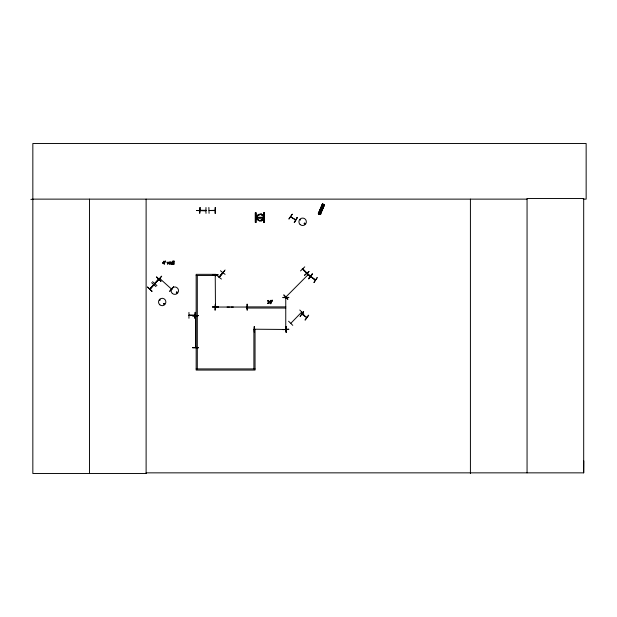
<?xml version="1.0" encoding="UTF-8"?>
<svg xmlns="http://www.w3.org/2000/svg" width="617" height="617" viewBox="0 0 617 617"><rect width="100%" height="100%" fill="white"/><g stroke="black" fill="none" stroke-linecap="round" stroke-linejoin="round"><path stroke-width="0.93" d="M199.993 207.443L199.723 213.343L200.078 207.451M200.155 210.628L200.594 210.235L200.695 210.636M205.276 210.582L205.962 210.32L200.078 210.266M205.985 213.366L205.97 207.474M208.862 207.443L209.063 213.343M209.155 210.497L215.048 210.32M215.04 213.366L215.148 207.474M215.341 213.366L215.364 207.474M583.266 199.129L586.15 199.129L586.15 143.499L32.84 143.499L32.84 473.501L146.198 473.501L146.121 472.853L583.69 472.853L583.775 460.922M295.651 219.984L290.661 216.837M295.759 219.806L290.707 216.945M176.3 292.389C177.627 294.232 177.156 291.062 176.462 292.149M300.649 219.737L300.047 219.683L300.618 219.883M304.127 223.516C305.461 225.367 304.991 222.189 304.297 223.285M306.61 273.292C295.628 262.695 309.078 274.357 306.24 272.899M256.911 218.657L257.69 215.318L260.235 214.261L262.04 214.654L263.382 215.803L263.922 217.423L262.958 219.745L260.713 220.408L262.626 219.413L263.482 217.323L263.035 215.911L261.824 214.839M257.837 215.372L260.235 214.423M195.435 316.56L195.712 315.958M195.473 347.51L195.674 346.854L195.682 347.51M215.503 275.791L215.48 275.213L215.186 275.73M215.48 306.749L215.472 306.132M285.956 297.695L285.964 298.35M259.842 217.6L259.904 217.778M315.302 280.133L306.233 272.637M306.772 317.377L302.052 313.976M261.3 213.991L263.76 215.603L264.253 218.356L261.616 220.94C258.492 221.796 255.392 218.279 257.844 215.418M195.705 316.513L195.712 316.058M195.442 346.978L195.45 347.433M195.712 347.386L195.705 346.978M215.464 306.688L215.24 275.259M222.683 272.506L222.56 273.246M149.784 289.018L153.695 284.607M154.674 283.573L155.26 283.334M306.803 273.1L302.739 268.827M159.811 278.591L159.788 278.522M171.688 288.887L171.449 289.072M163.891 303.633C164.793 305.299 164.276 302.284 164.014 304.081M301.566 312.217L301.898 312.21M322.467 203.903L318.272 213.69L320.362 214.585L324.557 204.79L322.467 203.903L318.395 213.744L322.606 203.965M318.557 213.814L322.814 204.057L318.742 213.898M318.781 213.914L323.061 204.158L318.896 213.96M319.043 214.014L319.591 214.253M319.729 214.307L323.971 204.535M319.884 214.377L324.064 204.582M319.968 214.415L324.21 204.643M320.084 214.461L324.318 204.69M320.223 214.523L324.395 204.721M222.614 272.552L219.05 277.149M219.629 276.817L219.089 277.102M285.987 328.73L285.756 329.262L285.756 297.756L285.725 298.227M188.972 315.225L194.872 315.488L188.987 315.457M255.029 329.463L254.435 329.463M285.949 329.463L254.412 329.216M257.042 217.539L262.919 217.508M153.81 284.877L150.062 289.103M154.736 283.458L158.584 279.162L158.338 279.848M158.7 279.37L154.859 283.712M261.392 220.639L263.783 218.287L263.351 215.842L261.97 214.647M292.219 214.215L288.872 219.066L292.288 214.253M294.409 222.567L297.278 217.4L294.386 222.552M294.17 222.413L297.348 217.446M307.86 274.989L308.4 274.781M308.338 274.889L307.937 275.244M260.143 214.33L262.024 214.647M164.508 304.05L164.484 303.556M164.67 304.196C164.438 301.929 163.258 304.914 164.415 304.32M308.654 278.722L312.133 273.963M308.832 278.853L312.31 274.095M312.341 274.118L308.631 278.707L312.372 274.141M310.629 276.671C321.202 284.206 311.639 277.18 311.161 276.701M303.441 311.462L300.201 316.405M300.14 316.351L303.672 311.631M305.029 319.93L308.508 315.164M305.23 320.069L308.685 315.295M286.496 296.769L286.118 297.062M257.328 219.182L259.502 220.616L262.202 220.338L259.433 220.786L257.112 219.266L256.649 216.636L258.361 214.438L261.307 213.999M216.806 275.398L221.426 279.061M220.439 270.755L225.097 274.372M225.105 269.991L219.212 277.28L222.845 272.629M221.287 274.912L224.434 270.886M194.34 315.426L194.872 315.387L194.332 315.156M215.372 307.042L246.947 307.042M246.414 307.281L246.885 307.251L246.368 307.027M205.877 210.544L200.124 210.497L205.839 210.582M152.546 281.684L156.934 285.625M149.939 289.157L153.81 284.815M154.936 283.681L158.785 279.331M155.978 286.627L151.589 282.686M157.859 280.619L161.693 276.138L157.89 280.65M169.675 291.216L173.601 286.82L169.768 291.301M153.857 284.799L150.008 289.111M158.831 279.362L155.068 283.126M172.313 293.437A3.733 3.733 0 0 0 178.452 291.432A3.733 3.733 0 0 0 173.647 287.121A3.733 3.733 0 0 0 172.313 293.437L172.336 293.414M300.147 224.573A3.733 3.733 0 0 1 301.482 218.248A3.733 3.733 0 0 1 306.287 222.567A3.733 3.733 0 0 1 300.147 224.573L300.171 224.549M292.774 325.36L288.579 321.218M303.934 314.192L299.785 310.012M283.905 294.957L287.892 299.314L283.843 295.019M301.728 312.055L290.969 323.161M263.814 218.271L261.461 220.662M300.518 270.925L304.767 266.837M303.024 269.521L302.847 268.896M304.621 275.236L309.094 271.38L304.59 275.205M176.639 292.165C176.377 293.754 177.719 291.918 176.832 292.149M285.964 298.289L286.018 297.818M285.733 328.691L285.756 329.2M308.122 274.681L285.972 296.916L286.257 296.538M256.934 218.503L258.7 220.678M195.473 315.943L195.473 347.448M314.932 279.532L315.403 279.848M260.158 214.492L261.793 214.839M260.821 220.161L260.999 220.562M189.095 315.194L194.787 315.164M246.33 307.004L246.931 307.011L246.353 307.05M214.924 210.582L209.217 210.551M172.544 288.941L172.59 288.301L172.467 288.903M264.408 212.726L264.354 222.552L264.408 212.726L263.752 212.726L263.783 222.56L263.783 212.734M212.395 275.136L218.287 274.85L212.395 275.213M282.91 297.386L288.802 297.371M282.91 297.633L288.802 297.595M212.395 306.873L218.295 306.834M212.395 307.089L218.295 307.081M247.294 310.089L247.224 304.196M188.956 312.379L188.949 318.272M189.095 315.457L194.81 315.387M254.312 326.416L254.381 332.308L254.358 326.416L254.05 329.786M286.296 332.308L285.941 326.416L286.265 332.308M192.627 347.61L198.527 347.579M192.627 347.834L198.527 347.818M30.85 199.36L32.84 199.353M32.84 199.129L527.057 199.129M255.824 222.544L255.338 222.544L255.338 212.718L255.993 212.726L255.924 222.552L255.993 212.718M263.752 217.307L255.993 217.369L263.752 217.431M255.993 217.901L263.752 217.84M255.993 217.963L263.752 217.963M263.752 222.552L264.408 222.552M196.16 275.475L215.819 275.475L215.819 274.334L196.16 274.334L196.16 370.069L255.045 370.069L255.045 329.609L253.895 329.609L253.895 368.92M285.802 306.888L246.492 306.888L246.492 308.037L285.802 308.037M196.16 368.92L255.045 368.92M255.353 212.718L255.392 222.544M304.775 223.246C303.371 224.033 305.824 224.064 304.844 223.323M159.849 300.248L160.135 299.692L159.718 300.147M258.754 220.4L261.415 220.624M215.904 307.011L215.433 307.042M171.472 289.049L160.011 278.722M257.428 219.182L257.019 216.798L258.569 214.832L261.192 214.431L263.351 215.865M322.182 204.96L323.987 205.731M321.897 205.623L323.701 206.394M321.472 206.61L323.277 207.389M321.087 207.497L322.899 208.268M320.663 208.492L322.475 209.263M318.842 212.749L320.647 213.528M318.418 212.904L320.832 213.937M318.387 212.981L320.794 214.014M306.61 317.632L301.937 314.169M156.51 277.21L160.898 281.151M147.625 287.167L152.013 291.108M306.441 272.421L310.428 276.778L306.256 272.606M306.287 272.575L310.482 276.717M285.972 326.416L286.003 332.308M247.008 304.196L247.047 310.096M583.69 472.853L583.69 198.489L527.057 198.489L527.057 472.853M470.416 199.129L470.416 473.501M233.334 307.042L230.912 307.042M229.509 307.042L227.056 307.042M197.309 275.475L197.309 368.92M146.113 199.129L146.113 473.501M89.48 199.129L89.48 473.501M196.538 210.528L205.685 210.682L196.538 210.528M321.349 208.315C322.074 209.911 322.498 206.996 321.349 208.315M269.614 301.566C271.094 308.6 273.046 296.422 269.614 301.566M270.045 301.412C270.215 306.433 272.182 298.867 270.045 301.412M165.441 261.107L165.063 262.318L164.97 261.107L165.441 261.107M272.452 300.263L272.074 301.474L271.981 300.263L272.452 300.263M170.323 263.459L170.3 263.683A0.802 0.802 0 0 0 170.423 264.107L172.158 264.361L172.012 262.248L170.485 262.071L171.765 262.819L170.323 263.459M170.732 263.498L171.325 264.045L171.765 263.135L170.732 263.498M169.721 262.024L169.328 263.829L168.757 262.024L167.878 263.829L167.06 262.024L167.654 264.361L168.588 262.557L169.521 264.361L170.115 262.024L169.721 262.024M268.202 300.394L267.562 300.826L268.125 301.111L268.125 303.202L267.562 303.518L269.081 303.518L268.526 303.202L268.202 300.394M317.2 277.665L313.922 282.571L317.138 277.619M163.875 261.739L162.826 262.95L163.875 262.95L163.875 261.739M163.891 261.246L162.495 263.289L163.875 263.289L164.276 264.361L164.646 262.95L163.891 261.246M147.656 287.136L151.851 291.286L147.656 287.136M156.672 277.025L160.867 281.182L156.672 277.025M159.726 304.729L159.71 304.744A3.679 3.679 0 0 0 165.796 302.739A3.679 3.679 0 0 0 161.052 298.481A3.679 3.679 0 0 0 159.741 304.713M215.356 304.196L215.094 310.096L215.356 304.196M195.18 312.341L194.887 318.233L195.18 312.341M198.52 315.619L192.627 315.958L198.52 315.596M288.802 329.247L282.91 329.609L288.802 329.247M173.107 261.107L172.714 261.107L172.714 264.361L173.107 264.361L173.107 261.107M174.087 261.107L173.693 261.107L173.693 264.361L174.087 264.361L174.087 261.107"/></g></svg>
